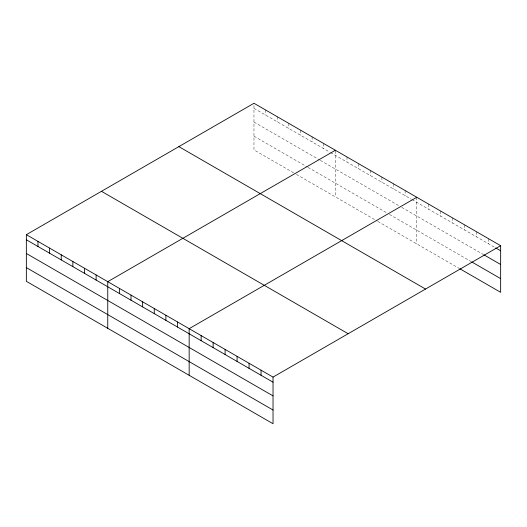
<?xml version="1.0" encoding="UTF-8"?>
<svg xmlns="http://www.w3.org/2000/svg" width="527" height="527" viewBox="0 0 527 527"><rect width="100%" height="100%" fill="white"/><g stroke="black" fill="none" stroke-linecap="round" stroke-linejoin="round"><path stroke-width="0.4" stroke-dasharray="2.63 1.98" d="M293.644 172.81L253.968 149.899L253.968 103.266M253.968 108.364L329.902 152.198M330.587 152.593L411.304 199.199M411.989 199.595L495.011 247.525M253.968 122.066L319.639 159.984M320.324 160.379L398.992 205.8M401.726 207.381L483.028 254.317M253.968 136.19L307.327 167M308.012 167.395L386.68 212.816M389.413 214.39L471.046 261.524M296.378 174.391L377.101 220.991M377.787 221.386L459.07 268.315M488.667 238.764L488.667 243.863M476.685 231.847L476.685 236.946M464.702 224.93L464.702 230.029M452.726 218.013L452.726 223.112M440.743 211.096L440.743 216.195M428.761 204.18L428.761 209.278M416.778 197.263L416.778 243.896M405.151 190.55L405.151 195.642M393.517 183.831L393.517 188.929M381.891 177.118L381.891 182.217M370.264 170.405L370.264 175.504M358.63 163.693L358.63 168.792M347.003 156.98L347.003 162.072M335.376 150.992L335.376 196.9M323.743 143.548L323.743 148.647M312.116 136.836L312.116 141.934M300.482 130.123L300.482 135.215M288.855 123.404L288.855 128.502M277.228 116.691L277.228 121.79M265.595 109.978L265.595 115.077"/><path stroke-width="0.79" d="M273.032 395.902L273.032 377.101L26.35 234.68L26.35 281.313L273.032 423.734L273.032 395.902L26.35 253.48M459.775 268.717L500.65 292.32L500.65 245.687L253.968 103.266L26.35 234.68M335.376 150.261L107.752 281.675L107.752 328.314M416.778 197.263L189.16 328.677L189.16 375.31M273.032 377.101L500.65 245.687M495.716 247.934L500.65 250.78M483.733 254.725L500.65 264.488M471.751 261.932L500.65 278.612M178.857 146.631L425.533 289.053M101.467 191.314L348.143 333.729M26.35 239.778L273.032 382.194M26.35 267.604L273.032 410.026M261.049 370.185L261.049 375.277M249.067 363.261L249.067 368.36M237.084 356.344L237.084 361.443M225.108 349.427L225.108 354.526M213.125 342.51L213.125 347.609M201.143 335.594L201.143 340.692M177.533 321.964L177.533 327.056M165.9 315.245L165.9 320.344M154.273 308.532L154.273 313.631M142.646 301.819L142.646 306.918M131.012 295.107L131.012 300.206M119.385 288.394L119.385 293.486M96.125 274.962L96.125 280.061M84.498 268.25L84.498 273.348M72.864 261.537L72.864 266.629M61.237 254.818L61.237 259.916M49.61 248.105L49.61 253.204M37.977 241.392L37.977 246.491"/></g></svg>
